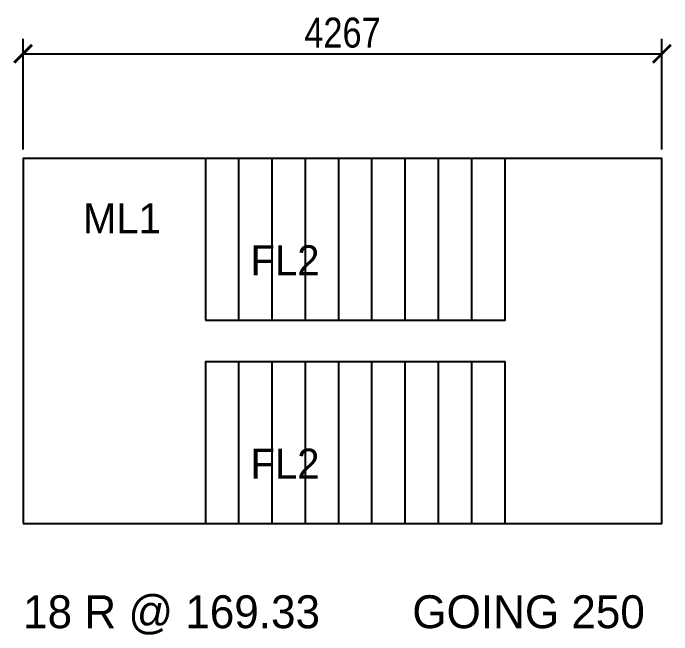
# Model space of a CAD drawing. Extents: x -4369 to 1422622, y -1410602 to 19948.
# Drawn here: x 604506 to 608906, y -991905 to -987751 of the extents above; entities that cross this region are included whole.
import ezdxf

# ---------------------------------------------------------------- set-up
doc = ezdxf.new("R2010")
doc.units = 0
for name, color, linetype in [('Dimension', 6, 'Continuous'), ('Slab', 5, 'Continuous'), ('Text-1', 7, 'Continuous'), ('Text-2', 7, 'Continuous'), ('Wall', 1, 'Continuous')]:
    doc.layers.add(name, color=color, linetype=linetype)
doc.styles.add('OpenSansCondensed-Light', font='OpenSansCondensed-Light.ttf')
doc.dimstyles.new('EZDXF', dxfattribs={"dimtxt": 0.25, "dimasz": 0.175, "dimexe": 0.375, "dimexo": 0.125, "dimgap": 0.1, "dimtad": 1, "dimlfac": 100, "dimzin": 12, "dimdsep": 46, "dimtxsty": 'OpenSansCondensed-Light', "dimblk": 'ARCHTICK', "dimcen": 2.5, "dimazin": 3, "dimtfac": 0.5, "dimtmove": 2, "dimatfit": 3})

# ---------------------------------------------------------------- blocks, each defined once
blk = doc.blocks.new('_ARCHTICK')
at = {"color": 0, "linetype": 'BYBLOCK', "const_width": 0.15}
blk.add_lwpolyline([(-0.5, -0.5), (0.5, 0.5)], dxfattribs=at)

msp = doc.modelspace()

# ---------------------------------------------------------------- linework, layer by layer
for p, q in [((606013.4, -989801.9), (606013.4, -988722.4)), ((606235.6, -989801.9), (606235.6, -988722.4)), ((606457.9, -989801.9), (606457.9, -988722.4)), ((606680.1, -989801.9), (606680.1, -988722.4)), ((606902.3, -989801.9), (606902.3, -988722.4)), ((607124.5, -989801.9), (607124.5, -988722.4)), ((607346.8, -989801.9), (607346.8, -988722.4)), ((607569, -989801.9), (607569, -988722.4)), ((606013.4, -991160.8), (606013.4, -990081.3)), ((606235.6, -991160.8), (606235.6, -990081.3)), ((606457.9, -991160.8), (606457.9, -990081.3)), ((606680.1, -991160.8), (606680.1, -990081.3)), ((606902.3, -991160.8), (606902.3, -990081.3)), ((607124.5, -991160.8), (607124.5, -990081.3)), ((607346.8, -991160.8), (607346.8, -990081.3)), ((607569, -991160.8), (607569, -990081.3))]:
    msp.add_line(p, q)
at = {"layer": 'Slab'}
for points in [[(605791.2, -989801.9), (607791.2, -989801.9), (607791.2, -988722.4), (605791.2, -988722.4)], [(605791.2, -991160.8), (607791.2, -991160.8), (607791.2, -990081.3), (605791.2, -990081.3)]]:
    msp.add_lwpolyline(points, close=True, dxfattribs=at)
at = {"layer": 'Wall'}
msp.add_lwpolyline([(604572, -991160.8), (608839.2, -991160.8), (608839.2, -988722.4), (604572, -988722.4)], close=True, dxfattribs=at)

# ---------------------------------------------------------------- texts
at = {"layer": 'Text-1'}
for s, p in [('ML1', (604972, -989222.4)), ('FL2', (606091.2, -989501.9)), ('FL2', (606091.2, -990860.8))]:
    msp.add_text(s, height=200, dxfattribs=at).set_placement(p)
at = {"layer": 'Text-2'}
for s, p in [('18 R @ 169.33', (604572, -991860.8)), ('GOING 250', (607172, -991860.8))]:
    msp.add_text(s, height=220, dxfattribs=at).set_placement(p)

# ---------------------------------------------------------------- dimensions: what is measured, and where the dimension line sits
at = {"layer": 'Dimension'}
msp.add_linear_dim(base=(604572, -988022.4), p1=(604572, -988722.4), p2=(608839.2, -988722.4), dimstyle='EZDXF', override={"dimtxt": 200, "dimasz": 120, "dimexe": 100, "dimexo": 60, "dimgap": 40, "dimtad": 1, "dimtih": 1, "dimtoh": 1, "dimdec": 0, "dimlfac": 1}, dxfattribs=at).render()

doc.saveas('drawing.dxf')
